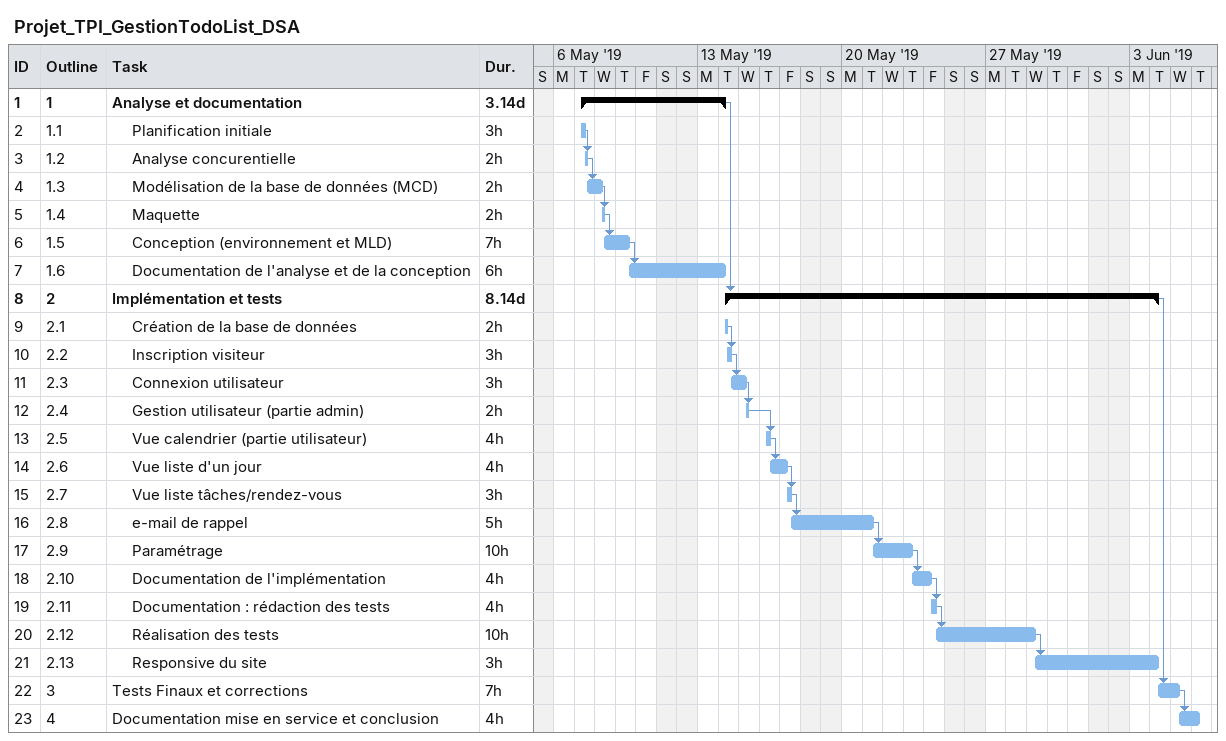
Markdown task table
Projet_TPI_GestionTodoList_DSA

| ID | WBS | Task | Duration | Start | Finish | Predecessors |
|---|---|---|---|---|---|---|
| 1 | 1 | **Analyse et documentation** | 3.14d | 2019-05-07 | 2019-05-14 |  |
| 2 | 1.1 | Planification initiale | 3h | 2019-05-07 | 2019-05-07 |  |
| 3 | 1.2 | Analyse concurentielle | 2h | 2019-05-07 | 2019-05-07 | 2 |
| 4 | 1.3 | Modélisation de la base de données (MCD) | 2h | 2019-05-07 | 2019-05-08 | 3 |
| 5 | 1.4 | Maquette | 2h | 2019-05-08 | 2019-05-08 | 4 |
| 6 | 1.5 | Conception (environnement et MLD) | 7h | 2019-05-08 | 2019-05-09 | 5 |
| 7 | 1.6 | Documentation de l'analyse et de la conception | 6h | 2019-05-09 | 2019-05-14 | 6 |
| 8 | 2 | **Implémentation et tests** | 8.14d | 2019-05-14 | 2019-06-04 | 1 |
| 9 | 2.1 | Création de la base de données | 2h | 2019-05-14 | 2019-05-14 |  |
| 10 | 2.2 | Inscription visiteur | 3h | 2019-05-14 | 2019-05-14 | 9 |
| 11 | 2.3 | Connexion utilisateur | 3h | 2019-05-14 | 2019-05-15 | 10 |
| 12 | 2.4 | Gestion utilisateur (partie admin) | 2h | 2019-05-15 | 2019-05-15 | 11 |
| 13 | 2.5 | Vue calendrier (partie utilisateur) | 4h | 2019-05-16 | 2019-05-16 | 12 |
| 14 | 2.6 | Vue liste d'un jour | 4h | 2019-05-16 | 2019-05-17 | 13 |
| 15 | 2.7 | Vue liste tâches/rendez-vous | 3h | 2019-05-17 | 2019-05-17 | 14 |
| 16 | 2.8 | e-mail de rappel | 5h | 2019-05-17 | 2019-05-21 | 15 |
| 17 | 2.9 | Paramétrage | 10h | 2019-05-21 | 2019-05-23 | 16 |
| 18 | 2.10 | Documentation de l'implémentation | 4h | 2019-05-23 | 2019-05-24 | 17 |
| 19 | 2.11 | Documentation : rédaction des tests | 4h | 2019-05-24 | 2019-05-24 | 18 |
| 20 | 2.12 | Réalisation des tests | 10h | 2019-05-24 | 2019-05-29 | 19 |
| 21 | 2.13 | Responsive du site | 3h | 2019-05-29 | 2019-06-04 | 20 |
| 22 | 3 | Tests Finaux et corrections | 7h | 2019-06-04 | 2019-06-05 | 8 |
| 23 | 4 | Documentation mise en service et conclusion | 4h | 2019-06-05 | 2019-06-06 | 22 |
